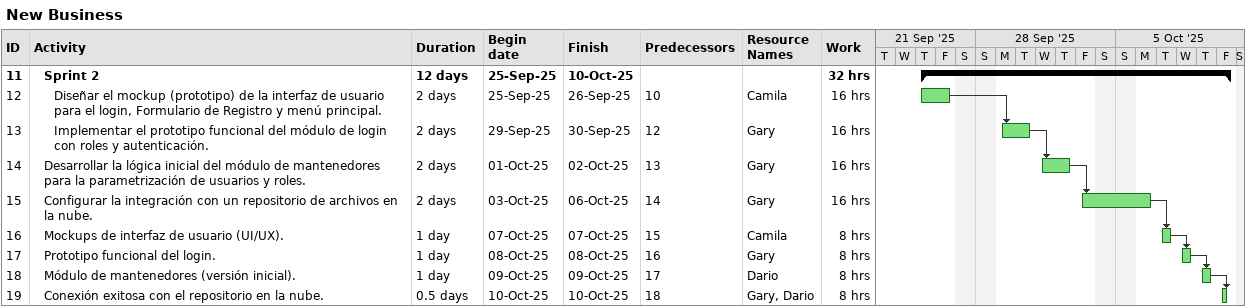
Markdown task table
New Business

| ID | Level | Task | Duration | Start | Finish | Predecessors | Resources | Work (h) |
|---|---|---|---|---|---|---|---|---|
| 11 | 2 | **Sprint 2** | 12d | 2025-09-25 | 2025-10-10 |  |  | 32 |
| 12 | 3 | Diseñar el mockup (prototipo) de la interfaz de usuario para el login, Formulario de Registro y menú principal. | 2d | 2025-09-25 | 2025-09-26 | 10 | Camila | 16 |
| 13 | 3 | Implementar el prototipo funcional del módulo de login con roles y autenticación. | 2d | 2025-09-29 | 2025-09-30 | 12 | Gary | 16 |
| 14 | 2 | Desarrollar la lógica inicial del módulo de mantenedores para la parametrización de usuarios y roles. | 2d | 2025-10-01 | 2025-10-02 | 13 | Gary | 16 |
| 15 | 2 | Configurar la integración con un repositorio de archivos en la nube. | 2d | 2025-10-03 | 2025-10-06 | 14 | Gary | 16 |
| 16 | 2 | Mockups de interfaz de usuario (UI/UX). | 1d | 2025-10-07 | 2025-10-07 | 15 | Camila | 8 |
| 17 | 2 | Prototipo funcional del login. | 1d | 2025-10-08 | 2025-10-08 | 16 | Gary | 8 |
| 18 | 2 | Módulo de mantenedores (versión inicial). | 1d | 2025-10-09 | 2025-10-09 | 17 | Dario | 8 |
| 19 | 2 | Conexión exitosa con el repositorio en la nube. | 0.5d | 2025-10-10 | 2025-10-10 | 18 | Gary, Dario | 8 |
